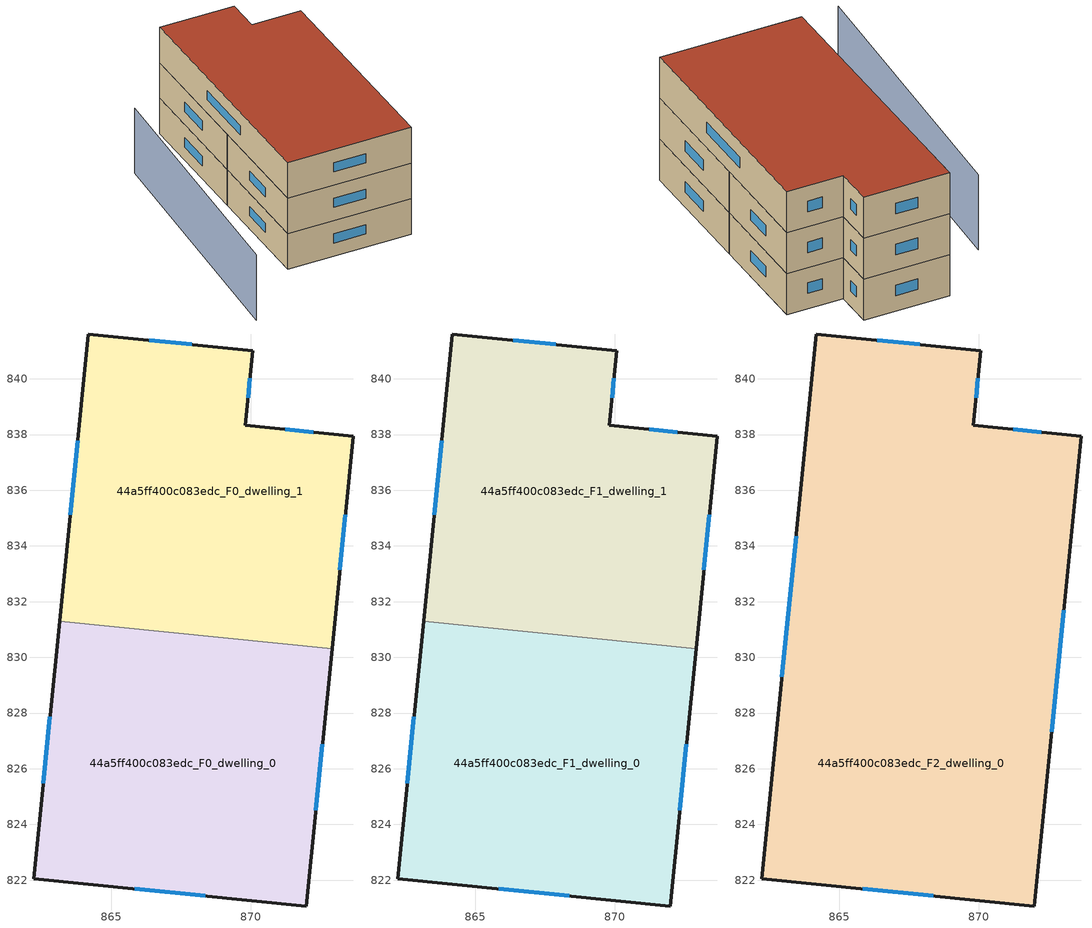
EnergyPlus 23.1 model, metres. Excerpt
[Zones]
44a5ff400c083edc_F0_dwelling_0
 floor ground (EU_floor_Construction): 872.92,830.32 871.99,821.07 862.21,822.06 863.14,831.3 z0
 wall outside (EU_wall_Construction): 863.14,831.3 862.21,822.06 871.99,821.07 872.92,830.32 z0:3
 wall to 44a5ff400c083edc_F0_dwelling_1 (EU_wall_Construction): 872.92,830.32 863.14,831.3 z0:3
 window (EU_Window_Construction): 872.34,824.5 872.58,826.89 / 865.84,821.69 868.36,821.44 / 862.79,827.87 862.55,825.49 z1.11:1.89
44a5ff400c083edc_F0_dwelling_1
 floor ground (EU_floor_Construction): 870.08,841.02 869.81,838.33 873.69,837.94 872.92,830.32 863.14,831.3 864.17,841.61 z0
 wall outside (EU_wall_Construction): 872.92,830.32 873.69,837.94 869.81,838.33 870.08,841.02 864.17,841.61 863.14,831.3 z0:3
 window (EU_Window_Construction): 873.21,833.15 873.4,835.11 / 863.79,837.79 863.52,835.13 / 867.89,841.24 866.36,841.39 / 869.91,839.33 869.98,840.02 / 872.25,838.09 871.25,838.19 z1.11:1.89
44a5ff400c083edc_F1_dwelling_0
 floor to 44a5ff400c083edc_F0_dwelling_0 (EU_floor_Construction): 872.92,830.32 871.99,821.07 862.21,822.06 863.14,831.3 z3
 wall outside (EU_wall_Construction): 863.14,831.3 862.21,822.06 871.99,821.07 872.92,830.32 z3:6
 wall to 44a5ff400c083edc_F1_dwelling_1 (EU_wall_Construction): 872.92,830.32 863.14,831.3 z3:6
 window (EU_Window_Construction): 872.34,824.5 872.58,826.89 / 865.84,821.69 868.36,821.44 / 862.79,827.87 862.55,825.49 z4.11:4.89
44a5ff400c083edc_F1_dwelling_1
 floor to 44a5ff400c083edc_F0_dwelling_1 (EU_floor_Construction): 870.08,841.02 869.81,838.33 873.69,837.94 872.92,830.32 863.14,831.3 864.17,841.61 z3
 wall outside (EU_wall_Construction): 872.92,830.32 873.69,837.94 869.81,838.33 870.08,841.02 864.17,841.61 863.14,831.3 z3:6
 window (EU_Window_Construction): 873.21,833.15 873.4,835.11 / 863.79,837.79 863.52,835.13 / 867.89,841.24 866.36,841.39 / 869.91,839.33 869.98,840.02 / 872.25,838.09 871.25,838.19 z4.11:4.89
44a5ff400c083edc_F2_dwelling_0
 floor to 44a5ff400c083edc_F1_dwelling_0 (EU_floor_Construction): 872.92,830.32 871.99,821.07 862.21,822.06 863.14,831.3 z6
 floor to 44a5ff400c083edc_F1_dwelling_1 (EU_floor_Construction): 870.08,841.02 869.81,838.33 873.69,837.94 872.92,830.32 863.14,831.3 864.17,841.61 z6
 wall outside (EU_wall_Construction): 871.99,821.07 873.69,837.94 869.81,838.33 870.08,841.02 864.17,841.61 862.21,822.06 871.99,821.07 z6:9
 window (EU_Window_Construction): 872.62,827.33 873.06,831.68 / 865.84,821.69 868.36,821.44 / 863.44,834.36 862.94,829.31 / 867.89,841.24 866.36,841.39 / 869.91,839.33 869.98,840.02 / 872.25,838.09 871.25,838.19 z7.11:7.89
 roof outside (EU_roof_Construction): 871.99,821.07 873.69,837.94 869.81,838.33 870.08,841.02 864.17,841.61 862.21,822.06 z9
shading: 859.9,838.31 856.76,817.81 z0:5.5
[Building]
EU S2 Campaign: North Axis=0; Terrain=City; Solar Distribution=FullExterior
[Site:Location]
Cape.Town.Intl.AP: Latitude=-33.965; Longitude=18.602; Time Zone=2; Elevation=46
[SizingPeriod:WeatherFileDays]
AnnualSizingPeriod: Begin Month=1; Begin Day of Month=1; End Month=12; End Day of Month=31; Day of Week for Start Day=Monday; Use Weather File Daylight Saving Period=No; Use Weather File Rain and Snow Indicators=No
[MATERIAL]
EU_InternalMass_Material: Roughness=MediumRough; Thickness=0.1; Conductivity=1; Density=1800; Specific Heat=900; Thermal Absorptance=0.9; Solar Absorptance=0.7; Visible Absorptance=0.7
[MATERIAL:NOMASS] Roughness=MediumRough; Thermal Absorptance=0.9; Solar Absorptance=0.7; Visible Absorptance=0.7
Name | Thermal Resistance
EU_wall_NoMass | 0.457447
EU_roof_NoMass | 0.416234
EU_floor_NoMass | 1.09226
[WINDOWMATERIAL:SIMPLEGLAZINGSYSTEM]
EU_Window_SimpleGlazing: UFactor=4.7504; Solar Heat Gain Coefficient=0.85; Visible Transmittance=0.85
[CONSTRUCTION]
EU_wall_Construction: EU_wall_NoMass
EU_roof_Construction: EU_roof_NoMass
EU_floor_Construction: EU_floor_NoMass
EU_Window_Construction: EU_Window_SimpleGlazing
EU_InternalMass_Construction: EU_InternalMass_Material
[ZONE] Type=1; Multiplier=1; Ceiling Height=autocalculate; Floor Area=autocalculate; Part of Total Floor Area=Yes
Name | Volume
44a5ff400c083edc_F0_dwelling_0 | 274.142
44a5ff400c083edc_F1_dwelling_0 | 274.143
44a5ff400c083edc_F2_dwelling_0 | 548.268
44a5ff400c083edc_F0_dwelling_1 | 274.126
44a5ff400c083edc_F1_dwelling_1 | 274.125
[INTERNALMASS] Construction=EU_InternalMass_Construction
Name | Zone or ZoneList | Surface Area
44a5ff400c083edc_F0_dwelling_0_EU_InternalMass | 44a5ff400c083edc_F0_dwelling_0 | 91.3809
44a5ff400c083edc_F0_dwelling_1_EU_InternalMass | 44a5ff400c083edc_F0_dwelling_1 | 91.3752
44a5ff400c083edc_F1_dwelling_0_EU_InternalMass | 44a5ff400c083edc_F1_dwelling_0 | 91.3809
44a5ff400c083edc_F1_dwelling_1_EU_InternalMass | 44a5ff400c083edc_F1_dwelling_1 | 91.3752
44a5ff400c083edc_F2_dwelling_0_EU_InternalMass | 44a5ff400c083edc_F2_dwelling_0 | 182.757
[OTHEREQUIPMENT] Fuel Type=Electricity; Design Level Calculation Method=Watts/Area; Power per Zone Floor Area=1; Fraction Latent=0; Fraction Radiant=0; Fraction Lost=0; Carbon Dioxide Generation Rate=0; EndUse Subcategory=EU_Step8_InternalGains
Name | Zone or ZoneList or Space or SpaceList | Schedule
EU_Step8_InternalGain_44a5ff400c083edc_F0_dwelling_0_f000 | 44a5ff400c083edc_F0_dwelling_0 | EU_Step8_GainSchedule_44a5ff400c083edc_F0_dwelling_0_f000
EU_Step8_InternalGain_44a5ff400c083edc_F0_dwelling_1_f000 | 44a5ff400c083edc_F0_dwelling_1 | EU_Step8_GainSchedule_44a5ff400c083edc_F0_dwelling_1_f000
EU_Step8_InternalGain_44a5ff400c083edc_F1_dwelling_0_f000 | 44a5ff400c083edc_F1_dwelling_0 | EU_Step8_GainSchedule_44a5ff400c083edc_F1_dwelling_0_f000
EU_Step8_InternalGain_44a5ff400c083edc_F1_dwelling_1_f000 | 44a5ff400c083edc_F1_dwelling_1 | EU_Step8_GainSchedule_44a5ff400c083edc_F1_dwelling_1_f000
EU_Step8_InternalGain_44a5ff400c083edc_F2_dwelling_0_f000 | 44a5ff400c083edc_F2_dwelling_0 | EU_Step8_GainSchedule_44a5ff400c083edc_F2_dwelling_0_f000
[ZONEVENTILATION:DESIGNFLOWRATE] Schedule=EU_AlwaysOn; Design Flow Rate Calculation Method=AirChanges/Hour; Air Changes per Hour=0.690967; Ventilation Type=Natural; Fan Pressure Rise=0; Fan Total Efficiency=1; Constant Term Coefficient=1; Temperature Term Coefficient=0; Velocity Term Coefficient=0; Velocity Squared Term Coefficient=0; Minimum Indoor Temperature=-100; Maximum Indoor Temperature=100; Delta Temperature=-100; Minimum Outdoor Temperature=-100; Maximum Outdoor Temperature=100; Maximum Wind Speed=40
Name | Zone or ZoneList or Space or SpaceList
EU_ConstantAir_44a5ff400c083edc_F0_dwelling_0 | 44a5ff400c083edc_F0_dwelling_0
EU_ConstantAir_44a5ff400c083edc_F0_dwelling_1 | 44a5ff400c083edc_F0_dwelling_1
EU_ConstantAir_44a5ff400c083edc_F1_dwelling_0 | 44a5ff400c083edc_F1_dwelling_0
EU_ConstantAir_44a5ff400c083edc_F1_dwelling_1 | 44a5ff400c083edc_F1_dwelling_1
EU_ConstantAir_44a5ff400c083edc_F2_dwelling_0 | 44a5ff400c083edc_F2_dwelling_0
[HVACTEMPLATE:THERMOSTAT] Constant Heating Setpoint=20; Constant Cooling Setpoint=50
EU_HeatOnly_44a5ff400c083edc_F0_dwelling_0; EU_HeatOnly_44a5ff400c083edc_F0_dwelling_1; EU_HeatOnly_44a5ff400c083edc_F1_dwelling_0; EU_HeatOnly_44a5ff400c083edc_F1_dwelling_1; EU_HeatOnly_44a5ff400c083edc_F2_dwelling_0
[HVACTEMPLATE:ZONE:IDEALLOADSAIRSYSTEM] System Availability Schedule=EU_AlwaysOn; Maximum Heating Supply Air Temperature=50; Minimum Cooling Supply Air Temperature=13; Maximum Heating Supply Air Humidity Ratio=0.0156; Minimum Cooling Supply Air Humidity Ratio=0.0077; Heating Limit=NoLimit; Cooling Limit=NoLimit; Heating Availability Schedule=EU_AlwaysOn; Cooling Availability Schedule=EU_CoolingOff; Dehumidification Control Type=ConstantSensibleHeatRatio; Cooling Sensible Heat Ratio=0.7; Dehumidification Setpoint=60; Humidification Control Type=None; Humidification Setpoint=30; Outdoor Air Method=None; Outdoor Air Flow Rate per Person=0.00944; Outdoor Air Flow Rate per Zone Floor Area=0; Outdoor Air Flow Rate per Zone=0; Demand Controlled Ventilation Type=None; Outdoor Air Economizer Type=NoEconomizer; Heat Recovery Type=None; Sensible Heat Recovery Effectiveness=0.7; Latent Heat Recovery Effectiveness=0.65
Name | Template Thermostat
44a5ff400c083edc_F0_dwelling_0 | EU_HeatOnly_44a5ff400c083edc_F0_dwelling_0
44a5ff400c083edc_F0_dwelling_1 | EU_HeatOnly_44a5ff400c083edc_F0_dwelling_1
44a5ff400c083edc_F1_dwelling_0 | EU_HeatOnly_44a5ff400c083edc_F1_dwelling_0
44a5ff400c083edc_F1_dwelling_1 | EU_HeatOnly_44a5ff400c083edc_F1_dwelling_1
44a5ff400c083edc_F2_dwelling_0 | EU_HeatOnly_44a5ff400c083edc_F2_dwelling_0
[SIZING:ZONE] Zone Cooling Design Supply Air Temperature Input Method=SupplyAirTemperature; Zone Cooling Design Supply Air Temperature=13; Zone Heating Design Supply Air Temperature Input Method=SupplyAirTemperature; Zone Heating Design Supply Air Temperature=50; Zone Cooling Design Supply Air Humidity Ratio=0.008; Zone Heating Design Supply Air Humidity Ratio=0.008; Cooling Design Air Flow Method=DesignDay; Cooling Design Air Flow Rate=0; Cooling Minimum Air Flow per Zone Floor Area=0.000762; Cooling Minimum Air Flow=0; Cooling Minimum Air Flow Fraction=0.2; Heating Design Air Flow Method=DesignDay; Heating Design Air Flow Rate=0; Heating Maximum Air Flow per Zone Floor Area=0.002032; Heating Maximum Air Flow=0.141576; Heating Maximum Air Flow Fraction=0.3; Account for Dedicated Outdoor Air System=No; Dedicated Outdoor Air System Control Strategy=NeutralSupplyAir; Dedicated Outdoor Air Low Setpoint Temperature for Design=autosize; Dedicated Outdoor Air High Setpoint Temperature for Design=autosize; Zone Load Sizing Method=Sensible Load Only No Latent Load; Zone Latent Cooling Design Supply Air Humidity Ratio Input Method=HumidityRatioDifference; Zone Cooling Design Supply Air Humidity Ratio Difference=0.005; Zone Latent Heating Design Supply Air Humidity Ratio Input Method=HumidityRatioDifference; Zone Humidification Design Supply Air Humidity Ratio Difference=0.005
44a5ff400c083edc_F0_dwelling_0; 44a5ff400c083edc_F0_dwelling_1; 44a5ff400c083edc_F1_dwelling_0; 44a5ff400c083edc_F1_dwelling_1; 44a5ff400c083edc_F2_dwelling_0
[SCHEDULE:CONSTANT]
Name | Hourly Value
EU_AlwaysOn | 1
EU_CoolingOff | 0
[SCHEDULE:FILE] Column Number=1; Rows to Skip at Top=0; Number of Hours of Data=8760; Column Separator=Comma; Interpolate to Timestep=No; Minutes per Item=60; Adjust Schedule for Daylight Savings=Yes
Name | File
EU_Step8_GainSchedule_44a5ff400c083edc_F0_dwelling_0_f000 | ../../schedules/44a5ff400c083edc/44a5ff400c083edc_F0_dwelling_0_f000_gain.csv
EU_Step8_GainSchedule_44a5ff400c083edc_F0_dwelling_1_f000 | ../../schedules/44a5ff400c083edc/44a5ff400c083edc_F0_dwelling_1_f000_gain.csv
EU_Step8_GainSchedule_44a5ff400c083edc_F1_dwelling_0_f000 | ../../schedules/44a5ff400c083edc/44a5ff400c083edc_F1_dwelling_0_f000_gain.csv
EU_Step8_GainSchedule_44a5ff400c083edc_F1_dwelling_1_f000 | ../../schedules/44a5ff400c083edc/44a5ff400c083edc_F1_dwelling_1_f000_gain.csv
EU_Step8_GainSchedule_44a5ff400c083edc_F2_dwelling_0_f000 | ../../schedules/44a5ff400c083edc/44a5ff400c083edc_F2_dwelling_0_f000_gain.csv
